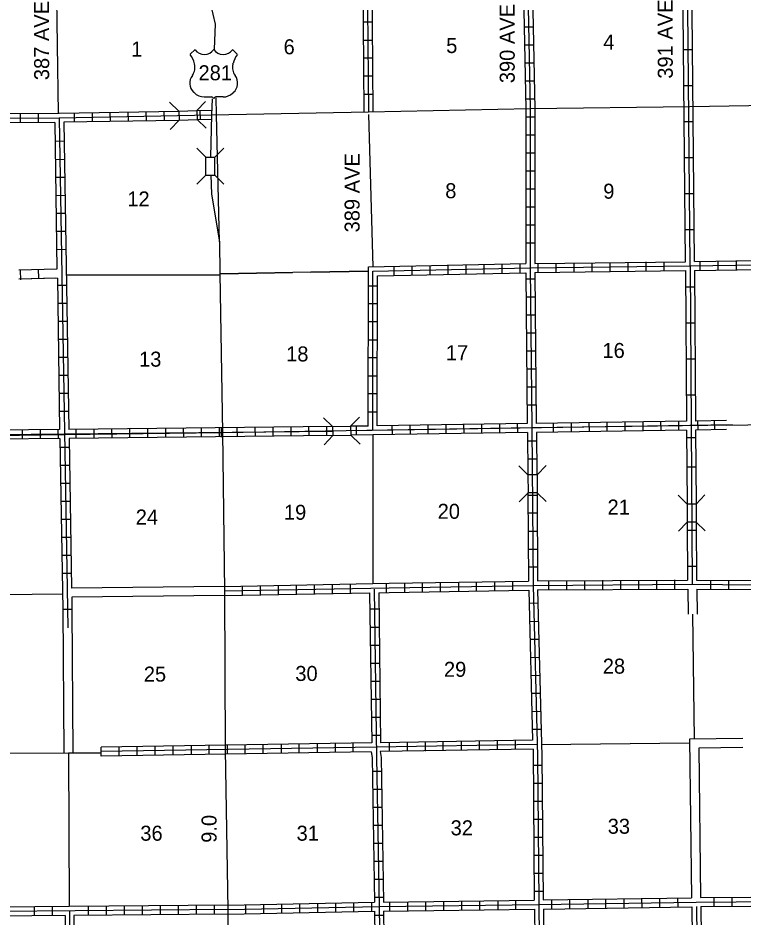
# Model space of a CAD drawing. Extents: x 1525239 to 1905682, y 15801625 to 16294365.
# Drawn here: x 1777455 to 1801610, y 16024594 to 16054546 of the extents above; entities that cross this region are included whole.
import ezdxf

# ---------------------------------------------------------------- set-up
doc = ezdxf.new("R2010")
doc.units = 0
for name, color, linetype in [('L11', 7, 'Continuous'), ('L13', 7, 'Continuous'), ('L14', 7, 'Continuous'), ('L18', 7, 'Continuous'), ('L28', 7, 'Continuous'), ('L3', 7, 'Continuous'), ('L30', 7, 'Continuous'), ('L4', 7, 'Continuous'), ('L8', 7, 'Continuous'), ('L9', 7, 'Continuous')]:
    doc.layers.add(name, color=color, linetype=linetype)

msp = doc.modelspace()

# ---------------------------------------------------------------- linework, layer by layer
at = {"layer": 'L11'}
for points in [[(1784331, 16035609), (1779240, 16035551)], [(1784335, 16035309), (1779245, 16035251)], [(1799768, 16035521), (1799778, 16034684)], [(1800068, 16035521), (1800078, 16034688)], [(1778955, 16034834), (1778987, 16030062)], [(1779252, 16034834), (1779287, 16030063)], [(1801609, 16030542), (1799830, 16030516)], [(1799830, 16030516), (1799895, 16025235)], [(1801609, 16030241), (1800137, 16030219)], [(1800137, 16030219), (1800196, 16025240)]]:
    msp.add_lwpolyline(points, dxfattribs=at)
at = {"layer": 'L13'}
for points in [[(1778807, 16051361), (1778744, 16055949)], [(1784071, 16051334), (1784055, 16051884)], [(1784171, 16047084), (1784071, 16051334)], [(1789129, 16051334), (1789272, 16046250)], [(1787210, 16046078), (1784200, 16046025)], [(1789127, 16046109), (1787210, 16046078)], [(1779087, 16045991), (1784182, 16045991)], [(1801057, 16040982), (1805322, 16041049)], [(1789272, 16040654), (1789272, 16035700)], [(1773857, 16035308), (1778955, 16035362)], [(1799928, 16034686), (1799980, 16030518)], [(1794889, 16030336), (1799831, 16030394)], [(1774834, 16030056), (1779137, 16030063)], [(1779137, 16030060), (1780227, 16030066)], [(1779137, 16030063), (1779163, 16024943)]]:
    msp.add_lwpolyline(points, dxfattribs=at)
at = {"layer": 'L18'}
for p, q in [((1782814, 16051445), (1782503, 16051736)), ((1783411, 16051461), (1783707, 16051767)), ((1782814, 16051445), (1783411, 16051461)), ((1782814, 16051445), (1782820, 16051144)), ((1783411, 16051461), (1783421, 16051160)), ((1782820, 16051144), (1782529, 16050833)), ((1782820, 16051144), (1783421, 16051160)), ((1783421, 16051160), (1783728, 16050870)), ((1783712, 16049909), (1783411, 16050210)), ((1784013, 16049909), (1784314, 16050210)), ((1783712, 16049909), (1784013, 16049909)), ((1783712, 16049312), (1783712, 16049909)), ((1784013, 16049312), (1784013, 16049909)), ((1783712, 16049312), (1783411, 16049011)), ((1783712, 16049312), (1784013, 16049312)), ((1784013, 16049312), (1784314, 16049011)), ((1788538, 16040943), (1788828, 16041250)), ((1787936, 16040933), (1787635, 16041228)), ((1787936, 16040933), (1788538, 16040943)), ((1788538, 16040943), (1788548, 16040642)), ((1787946, 16040637), (1787656, 16040326)), ((1787936, 16040933), (1787946, 16040637)), ((1787946, 16040637), (1788548, 16040642)), ((1788548, 16040642), (1788854, 16040352)), ((1794446, 16039328), (1794145, 16039629)), ((1794747, 16039328), (1795048, 16039634)), ((1794747, 16039328), (1794446, 16039328)), ((1794446, 16039328), (1794456, 16038726)), ((1794747, 16039328), (1794752, 16038726)), ((1794456, 16038726), (1794155, 16038425)), ((1794752, 16038726), (1794456, 16038726)), ((1794752, 16038726), (1795053, 16038435)), ((1799747, 16038351), (1799446, 16038652)), ((1800048, 16038351), (1800343, 16038662)), ((1800048, 16038351), (1799747, 16038351)), ((1799747, 16038351), (1799752, 16037749)), ((1800048, 16038351), (1800053, 16037749)), ((1799752, 16037749), (1799456, 16037453)), ((1800053, 16037749), (1799752, 16037749)), ((1800053, 16037749), (1800354, 16037458))]:
    msp.add_line(p, q, dxfattribs=at)
at = {"layer": 'L3'}
for p, q in [((1783189, 16053336), (1783353, 16053494)), ((1784763, 16053336), (1784604, 16053494)), ((1783337, 16053019), (1783337, 16053019)), ((1784615, 16053008), (1784615, 16053024)), ((1783263, 16052628), (1783268, 16052633)), ((1784689, 16052628), (1784689, 16052628)), ((1783321, 16052058), (1783305, 16052068)), ((1784604, 16052042), (1784631, 16052058)), ((1783664, 16051921), (1783902, 16051921)), ((1784287, 16051921), (1784044, 16051921))]:
    msp.add_line(p, q, dxfattribs=at)
for points in [[(1783311, 16056044), (1783786, 16055353), (1784023, 16054344), (1783986, 16053510)], [(1783923, 16051852), (1783897, 16051308), (1783865, 16049919)], [(1783881, 16049317), (1783902, 16048679), (1784171, 16047084), (1784182, 16046028), (1784272, 16040737), (1784335, 16035457)], [(1784335, 16035457), (1784361, 16030167), (1784446, 16024844), (1784430, 16019533), (1784493, 16014237)]]:
    msp.add_lwpolyline(points, dxfattribs=at)
for centre, radius, start, end in [((1782587, 16052855), 765, 12.2898, 38.4098), ((1783662, 16053709), 380, 215.686, 325.8082), ((1784291, 16053709), 380, 214.1946, 324.6568), ((1785365, 16052855), 765, 141.5922, 166.936), ((1782890, 16052897), 461, 326.0856, 14.9122), ((1785063, 16052897), 461, 166.7494, 215.1852), ((1783590, 16052374), 413, 141.5649, 226.8935), ((1784362, 16052374), 413, 310.3399, 38.2937), ((1783662, 16052388), 472, 224.024, 270.001), ((1784290, 16052388), 472, 270.0011, 311.99), ((1783899, 16051837), 78.7, 10.3708, 90.0011), ((1784054, 16051837), 78.7, 90.0011, 169.6315)]:
    msp.add_arc(centre, radius, start, end, dxfattribs=at)
at = {"layer": 'L4'}
for p, q in [((1801252, 16040986), (1788543, 16040793)), ((1746585, 16040344), (1787941, 16040785))]:
    msp.add_line(p, q, dxfattribs=at)
msp.add_lwpolyline([(1805069, 16051678), (1799836, 16051583), (1794520, 16051524), (1789129, 16051403), (1783897, 16051308)], dxfattribs=at)
at = {"layer": 'L8'}
for p, q in [((1789256, 16054402), (1788955, 16054402)), ((1794620, 16054244), (1794319, 16054244)), ((1789256, 16053800), (1788955, 16053800)), ((1794631, 16053642), (1794330, 16053642)), ((1789261, 16053204), (1788960, 16053204)), ((1794646, 16053045), (1794345, 16053045)), ((1789272, 16052602), (1788971, 16052602)), ((1794652, 16052443), (1794356, 16052443)), ((1789272, 16052000), (1788971, 16052000)), ((1794662, 16051841), (1794361, 16051841)), ((1781737, 16051118), (1781727, 16051419)), ((1782339, 16051128), (1782329, 16051424)), ((1783538, 16051150), (1783527, 16051451)), ((1777540, 16051049), (1777540, 16051350)), ((1778136, 16051049), (1778136, 16051350)), ((1779340, 16051070), (1779340, 16051366)), ((1779937, 16051086), (1779937, 16051387)), ((1780539, 16051092), (1780528, 16051392)), ((1781135, 16051102), (1781130, 16051403)), ((1794673, 16051245), (1794372, 16051245)), ((1794673, 16050643), (1794372, 16050643)), ((1778997, 16050437), (1778696, 16050426)), ((1794673, 16050041), (1794372, 16050041)), ((1779002, 16049835), (1778707, 16049824)), ((1794673, 16049444), (1794372, 16049444)), ((1779013, 16049233), (1778712, 16049228)), ((1794673, 16048842), (1794372, 16048842)), ((1779023, 16048636), (1778722, 16048626)), ((1794673, 16048246), (1794372, 16048246)), ((1779029, 16048034), (1778728, 16048029)), ((1794673, 16047644), (1794372, 16047644)), ((1779044, 16047432), (1778744, 16047427)), ((1794673, 16047042), (1794372, 16047042)), ((1779055, 16046836), (1778754, 16046825)), ((1792387, 16046028), (1792387, 16046329)), ((1792989, 16046033), (1792989, 16046334)), ((1793585, 16046049), (1793585, 16046350)), ((1794187, 16046060), (1794187, 16046361)), ((1794789, 16046070), (1794789, 16046366)), ((1795386, 16046075), (1795386, 16046376)), ((1795987, 16046086), (1795987, 16046387)), ((1796589, 16046091), (1796589, 16046392)), ((1797186, 16046102), (1797186, 16046403)), ((1797788, 16046112), (1797788, 16046408)), ((1798385, 16046118), (1798385, 16046419)), ((1798986, 16046128), (1798986, 16046424)), ((1800185, 16046144), (1800185, 16046445)), ((1800787, 16046149), (1800787, 16046450)), ((1801389, 16046160), (1801389, 16046461)), ((1777529, 16046128), (1777540, 16045827)), ((1778131, 16046176), (1778136, 16045875)), ((1789990, 16045975), (1789990, 16046276)), ((1790586, 16045986), (1790586, 16046287)), ((1791188, 16046002), (1791188, 16046303)), ((1791785, 16046012), (1791785, 16046308)), ((1794673, 16045843), (1794372, 16045843)), ((1779071, 16045637), (1778770, 16045637)), ((1789430, 16045616), (1789129, 16045616)), ((1794678, 16045241), (1794377, 16045241)), ((1779081, 16045035), (1778780, 16045035)), ((1789430, 16045019), (1789129, 16045019)), ((1794689, 16044645), (1794388, 16044645)), ((1779097, 16044433), (1778796, 16044433)), ((1789430, 16044418), (1789129, 16044418)), ((1794694, 16044043), (1794393, 16044043)), ((1779103, 16043837), (1778807, 16043837)), ((1789430, 16043816), (1789129, 16043816)), ((1794704, 16043441), (1794404, 16043441)), ((1779113, 16043235), (1778812, 16043235)), ((1789419, 16043219), (1789118, 16043219)), ((1794704, 16042844), (1794404, 16042844)), ((1779118, 16042633), (1778823, 16042633)), ((1789419, 16042617), (1789118, 16042617)), ((1794710, 16042242), (1794414, 16042242)), ((1779129, 16042036), (1778828, 16042036)), ((1789419, 16042020), (1789118, 16042020)), ((1794720, 16041646), (1794419, 16041646)), ((1779145, 16041434), (1778844, 16041434)), ((1789419, 16041418), (1789118, 16041418)), ((1787939, 16040935), (1779144, 16040841)), ((1789118, 16040952), (1788541, 16040943)), ((1788722, 16040945), (1788727, 16040646)), ((1794419, 16041032), (1789419, 16040956)), ((1789915, 16040963), (1789920, 16040664)), ((1790512, 16040972), (1790516, 16040674)), ((1791108, 16040981), (1791113, 16040683)), ((1791705, 16040990), (1791709, 16040692)), ((1792301, 16040999), (1792306, 16040701)), ((1792898, 16041008), (1792902, 16040710)), ((1793494, 16041017), (1793499, 16040719)), ((1794091, 16041026), (1794095, 16040728)), ((1799731, 16041112), (1794720, 16041036)), ((1795284, 16041044), (1795289, 16040746)), ((1795881, 16041053), (1795885, 16040755)), ((1796477, 16041062), (1796482, 16040764)), ((1797074, 16041071), (1797078, 16040773)), ((1797670, 16041080), (1797675, 16040782)), ((1798267, 16041089), (1798271, 16040791)), ((1798863, 16041098), (1798868, 16040800)), ((1799460, 16041108), (1799464, 16040809)), ((1801057, 16041133), (1800027, 16041117)), ((1800098, 16041117), (1800102, 16040818)), ((1800653, 16041126), (1800657, 16040827)), ((1778843, 16040838), (1768595, 16040729)), ((1777607, 16040526), (1777604, 16040824)), ((1778204, 16040532), (1778201, 16040830)), ((1778801, 16040538), (1778797, 16040837)), ((1779397, 16040545), (1779394, 16040843)), ((1779994, 16040551), (1779990, 16040849)), ((1780590, 16040557), (1780587, 16040856)), ((1781187, 16040564), (1781184, 16040862)), ((1781783, 16040570), (1781780, 16040868)), ((1782380, 16040576), (1782377, 16040875)), ((1782976, 16040583), (1782973, 16040881)), ((1783573, 16040589), (1783570, 16040887)), ((1784170, 16040596), (1784166, 16040894)), ((1784240, 16040584), (1784240, 16040885)), ((1784272, 16040584), (1784272, 16040885)), ((1784766, 16040602), (1784763, 16040900)), ((1785363, 16040608), (1785360, 16040907)), ((1785959, 16040615), (1785956, 16040913)), ((1786556, 16040621), (1786553, 16040919)), ((1787152, 16040627), (1787149, 16040926)), ((1787749, 16040634), (1787746, 16040932)), ((1794430, 16040732), (1788545, 16040643)), ((1799731, 16040812), (1794731, 16040737)), ((1801057, 16040833), (1800027, 16040817)), ((1778854, 16040538), (1773944, 16040486)), ((1787943, 16040635), (1779155, 16040541)), ((1794731, 16040442), (1794430, 16040442)), ((1779161, 16040236), (1778865, 16040236)), ((1794736, 16039845), (1794435, 16039845)), ((1779171, 16039634), (1778870, 16039634)), ((1779182, 16039037), (1778881, 16039037)), ((1794747, 16038641), (1794446, 16038641)), ((1779198, 16038435), (1778897, 16038435)), ((1794752, 16038045), (1794456, 16038045)), ((1779203, 16037833), (1778902, 16037833)), ((1794752, 16037443), (1794456, 16037443)), ((1779213, 16037237), (1778912, 16037237)), ((1794763, 16036841), (1794462, 16036841)), ((1779219, 16036635), (1778923, 16036635)), ((1794763, 16036244), (1794462, 16036244)), ((1779229, 16036033), (1778928, 16036033)), ((1784937, 16035320), (1784937, 16035616)), ((1785539, 16035336), (1785539, 16035637)), ((1786135, 16035341), (1786135, 16035642)), ((1786737, 16035352), (1786737, 16035653)), ((1787339, 16035368), (1787339, 16035669)), ((1787936, 16035378), (1787936, 16035679)), ((1788538, 16035383), (1788538, 16035684)), ((1789736, 16035410), (1789736, 16035711)), ((1790338, 16035420), (1790338, 16035716)), ((1790935, 16035426), (1790935, 16035727)), ((1791537, 16035441), (1791537, 16035742)), ((1792138, 16035452), (1792138, 16035753)), ((1792735, 16035457), (1792735, 16035758)), ((1793337, 16035468), (1793337, 16035769)), ((1793939, 16035484), (1793939, 16035785)), ((1795137, 16035494), (1795137, 16035795)), ((1795739, 16035500), (1795739, 16035800)), ((1796336, 16035500), (1796336, 16035800)), ((1796938, 16035510), (1796938, 16035811)), ((1797534, 16035510), (1797534, 16035811)), ((1798136, 16035521), (1798136, 16035816)), ((1798738, 16035521), (1798738, 16035816)), ((1799335, 16035526), (1799335, 16035827)), ((1800539, 16035521), (1800539, 16035816)), ((1801135, 16035521), (1801135, 16035816)), ((1794789, 16035045), (1794488, 16035035)), ((1779256, 16034834), (1778955, 16034834)), ((1789477, 16034845), (1789176, 16034845)), ((1794805, 16034444), (1794504, 16034433)), ((1789488, 16034243), (1789187, 16034243)), ((1794810, 16033842), (1794514, 16033836)), ((1789493, 16033641), (1789198, 16033641)), ((1794831, 16033245), (1794530, 16033234)), ((1789504, 16033044), (1789203, 16033044)), ((1794847, 16032643), (1794546, 16032632)), ((1789514, 16032442), (1789213, 16032442)), ((1794863, 16032041), (1794562, 16032036)), ((1789530, 16031840), (1789229, 16031840)), ((1794879, 16031444), (1794578, 16031434)), ((1789536, 16031244), (1789240, 16031244)), ((1794889, 16030843), (1794588, 16030837)), ((1789546, 16030642), (1789245, 16030642)), ((1792830, 16030151), (1792830, 16030452)), ((1793427, 16030167), (1793427, 16030468)), ((1794029, 16030177), (1794029, 16030478)), ((1780227, 16029950), (1780227, 16030251)), ((1780829, 16029961), (1780829, 16030262)), ((1781431, 16029966), (1781431, 16030267)), ((1782028, 16029987), (1782028, 16030283)), ((1782629, 16029992), (1782629, 16030293)), ((1783231, 16030003), (1783231, 16030304)), ((1783828, 16030008), (1783828, 16030309)), ((1784430, 16030019), (1784430, 16030320)), ((1785027, 16030024), (1785027, 16030325)), ((1785628, 16030045), (1785628, 16030341)), ((1786230, 16030051), (1786230, 16030352)), ((1786827, 16030061), (1786827, 16030362)), ((1787429, 16030066), (1787429, 16030367)), ((1788031, 16030077), (1788031, 16030378)), ((1788627, 16030093), (1788627, 16030394)), ((1789831, 16030109), (1789831, 16030410)), ((1790428, 16030119), (1790428, 16030420)), ((1791030, 16030124), (1791030, 16030425)), ((1791626, 16030135), (1791626, 16030436)), ((1792228, 16030146), (1792228, 16030441)), ((1794910, 16029644), (1794615, 16029644)), ((1789562, 16029443), (1789261, 16029443)), ((1794921, 16029042), (1794620, 16029042)), ((1789572, 16028841), (1789272, 16028841)), ((1794926, 16028445), (1794631, 16028445)), ((1789578, 16028245), (1789277, 16028245)), ((1794926, 16027843), (1794631, 16027843)), ((1789594, 16027643), (1789298, 16027643)), ((1794937, 16027242), (1794636, 16027242)), ((1789604, 16027041), (1789303, 16027041)), ((1794947, 16026645), (1794646, 16026645)), ((1789615, 16026444), (1789314, 16026444)), ((1794953, 16026043), (1794652, 16026043)), ((1789620, 16025842), (1789319, 16025842)), ((1794953, 16025441), (1794652, 16025441)), ((1788047, 16024770), (1788047, 16025066)), ((1788643, 16024776), (1788643, 16025077)), ((1789245, 16024786), (1789245, 16025087)), ((1789631, 16025240), (1789330, 16025240)), ((1789847, 16024802), (1789847, 16025103)), ((1790444, 16024802), (1790444, 16025103)), ((1791046, 16024807), (1791046, 16025108)), ((1791647, 16024818), (1791647, 16025119)), ((1792244, 16024829), (1792244, 16025124)), ((1792846, 16024834), (1792846, 16025135)), ((1793448, 16024844), (1793448, 16025145)), ((1794045, 16024850), (1794045, 16025151)), ((1795243, 16024866), (1795243, 16025166)), ((1795845, 16024876), (1795845, 16025177)), ((1796447, 16024887), (1796447, 16025182)), ((1797043, 16024892), (1797043, 16025193)), ((1797645, 16024902), (1797645, 16025203)), ((1798247, 16024918), (1798237, 16025219)), ((1798844, 16024929), (1798839, 16025225)), ((1799446, 16024934), (1799435, 16025235)), ((1800644, 16024950), (1800644, 16025251)), ((1801246, 16024950), (1801246, 16025251)), ((1778004, 16024633), (1778004, 16024934)), ((1778606, 16024644), (1778606, 16024945)), ((1779805, 16024649), (1779805, 16024950)), ((1780407, 16024660), (1780407, 16024961)), ((1781003, 16024660), (1781003, 16024961)), ((1781605, 16024670), (1781605, 16024966)), ((1782202, 16024675), (1782202, 16024976)), ((1782804, 16024675), (1782804, 16024976)), ((1783406, 16024686), (1783406, 16024987)), ((1784002, 16024691), (1784002, 16024992)), ((1785048, 16024702), (1785048, 16025003)), ((1785644, 16024718), (1785644, 16025019)), ((1786246, 16024728), (1786246, 16025024)), ((1786848, 16024744), (1786848, 16025045)), ((1787445, 16024749), (1787445, 16025050)), ((1789646, 16024644), (1789345, 16024644))]:
    msp.add_line(p, q, dxfattribs=at)
for points in [[(1789087, 16056034), (1789129, 16051403)], [(1794435, 16056050), (1794520, 16051524), (1794520, 16046218), (1794578, 16040901), (1794620, 16035642)], [(1788939, 16055886), (1788981, 16051403)], [(1789240, 16055886), (1789277, 16051403)], [(1794287, 16055902), (1794372, 16051524), (1794372, 16046361)], [(1794588, 16055902), (1794673, 16051524), (1794673, 16046366)], [(1782814, 16051435), (1778828, 16051361), (1773707, 16051329)], [(1783897, 16051461), (1783437, 16051451)], [(1783897, 16051308), (1778828, 16051208), (1773564, 16051176), (1763105, 16051092), (1757878, 16051028), (1752941, 16051044)], [(1778828, 16051208), (1779113, 16034232)], [(1782814, 16051134), (1778981, 16051070)], [(1783897, 16051160), (1783421, 16051150)], [(1778680, 16051060), (1773712, 16051028)], [(1778680, 16051060), (1778754, 16046176)], [(1778981, 16051070), (1779144, 16040841)], [(1789130, 16046260), (1794372, 16046361)], [(1789272, 16040817), (1789277, 16046112), (1794520, 16046218), (1799847, 16046287), (1805127, 16046361)], [(1794673, 16046366), (1799689, 16046424)], [(1799990, 16046435), (1804979, 16046508)], [(1778754, 16046176), (1777482, 16046144)], [(1784200, 16046026), (1786597, 16046068)], [(1787199, 16046079), (1789131, 16046110)], [(1789118, 16040952), (1789130, 16046260)], [(1789419, 16040956), (1789430, 16045959), (1794372, 16046060)], [(1794372, 16046060), (1794419, 16041032)], [(1794673, 16046070), (1799694, 16046128)], [(1794673, 16046070), (1794720, 16041036)], [(1799847, 16046287), (1799921, 16035679)], [(1799995, 16046134), (1804979, 16046207)], [(1778712, 16045875), (1777482, 16045843)], [(1778770, 16045875), (1777482, 16045843)], [(1778770, 16045875), (1778843, 16040838)], [(1784272, 16040737), (1794578, 16040901), (1801273, 16040991)], [(1753036, 16040452), (1758078, 16040484), (1764044, 16040537), (1773796, 16040595), (1778986, 16040669), (1784272, 16040737)], [(1794430, 16040732), (1794446, 16039317)], [(1794731, 16040737), (1794736, 16039328)], [(1778854, 16040538), (1778955, 16034834)], [(1779155, 16040541), (1779240, 16035551)], [(1794446, 16038736), (1794462, 16035785)], [(1794747, 16038736), (1794763, 16035795)], [(1784335, 16035610), (1789821, 16035711), (1794462, 16035785)], [(1784335, 16035457), (1789821, 16035558), (1794620, 16035642), (1799921, 16035679), (1802952, 16035653), (1803701, 16035294), (1804134, 16034966), (1805238, 16034924)], [(1794620, 16035642), (1794763, 16029950), (1794821, 16023878), (1794810, 16019617), (1794836, 16014369), (1794889, 16009242)], [(1794763, 16035795), (1799763, 16035816)], [(1800064, 16035816), (1802989, 16035800), (1803781, 16035420), (1804187, 16035119), (1805095, 16035082)], [(1779245, 16035251), (1779252, 16034834)], [(1784335, 16035309), (1789171, 16035394)], [(1789171, 16035394), (1789240, 16030394)], [(1789319, 16035521), (1789404, 16029903), (1789488, 16024945), (1789562, 16019575), (1789594, 16009041)], [(1789472, 16035399), (1789821, 16035410), (1794472, 16035484)], [(1789472, 16035399), (1789536, 16030399)], [(1794472, 16035484), (1794594, 16030483)], [(1794763, 16035494), (1799768, 16035521)], [(1794763, 16035494), (1794910, 16029950), (1794953, 16025161)], [(1800068, 16035521), (1802920, 16035500), (1803627, 16035167), (1804087, 16034818), (1805106, 16034787)], [(1794594, 16030483), (1789536, 16030399)], [(1789240, 16030394), (1780227, 16030251)], [(1794747, 16030336), (1789388, 16030251), (1780227, 16030103)], [(1794615, 16030183), (1789520, 16030103)], [(1794615, 16030183), (1794652, 16025151)], [(1789219, 16030093), (1780227, 16029950)], [(1789219, 16030093), (1789256, 16029903), (1789330, 16025087)], [(1789520, 16030103), (1789557, 16029903), (1789631, 16025093)], [(1784446, 16024844), (1789488, 16024945), (1794805, 16025008), (1800053, 16025093), (1805365, 16025135), (1810629, 16025219), (1815935, 16025293)], [(1784446, 16024992), (1789330, 16025087)], [(1789631, 16025093), (1794652, 16025151)], [(1794953, 16025161), (1799895, 16025235)], [(1800196, 16025240), (1805211, 16025277)], [(1779163, 16024946), (1774582, 16024900)], [(1784446, 16024844), (1776806, 16024776)], [(1784446, 16024992), (1779163, 16024943)], [(1779171, 16024802), (1779203, 16019417), (1779256, 16014136), (1779272, 16008867), (1779298, 16003561), (1779314, 15998444)], [(1784446, 16024691), (1789335, 16024786)], [(1789335, 16024786), (1789404, 16019717)], [(1789636, 16024792), (1794662, 16024850)], [(1789636, 16024792), (1789704, 16019728)], [(1794662, 16024850), (1794673, 16023878), (1794662, 16019760)], [(1794963, 16024860), (1799905, 16024934)], [(1794963, 16024860), (1794968, 16023878), (1794963, 16019770)], [(1800206, 16024945), (1805211, 16024976)], [(1779023, 16024644), (1774587, 16024599)], [(1779023, 16024644), (1779044, 16019559)], [(1784446, 16024691), (1779319, 16024644)], [(1779319, 16024644), (1779345, 16019570)]]:
    msp.add_lwpolyline(points, dxfattribs=at)
at = {"layer": 'L9'}
for p, q in [((1799937, 16053483), (1799636, 16053483)), ((1799947, 16052285), (1799646, 16052285)), ((1799953, 16051086), (1799652, 16051086)), ((1799963, 16049882), (1799662, 16049882)), ((1799979, 16048684), (1799678, 16048684)), ((1799990, 16047485), (1799689, 16047485)), ((1799995, 16045575), (1799694, 16045575)), ((1800005, 16044376), (1799705, 16044376)), ((1800014, 16043178), (1799716, 16043178)), ((1800021, 16041979), (1799725, 16041979)), ((1800026, 16040559), (1799729, 16040559)), ((1800040, 16039579), (1799742, 16039579)), ((1800053, 16037474), (1799752, 16037474)), ((1800064, 16036276), (1799763, 16036276))]:
    msp.add_line(p, q, dxfattribs=at)
for points in [[(1799689, 16046424), (1799609, 16055949)], [(1799847, 16046287), (1799763, 16056102)], [(1799990, 16046435), (1799910, 16055949)], [(1799694, 16046128), (1799731, 16041112)], [(1799995, 16046134), (1800027, 16041117)], [(1799731, 16040812), (1799752, 16038351)], [(1800027, 16040817), (1800053, 16038361)], [(1799752, 16037733), (1799763, 16035816)], [(1800053, 16037749), (1800064, 16035816)], [(1799905, 16024934), (1799963, 16019902)], [(1800056, 16024943), (1800114, 16019885)], [(1800206, 16024945), (1800264, 16019886)]]:
    msp.add_lwpolyline(points, dxfattribs=at)

# ---------------------------------------------------------------- texts
at = {"layer": 'L14'}
for s, p in [('6', (1786304, 16053336)), ('5', (1791721, 16053378)), ('4', (1796954, 16053494)), ('1', (1781230, 16053262)), ('8', (1791690, 16048541)), ('9', (1796954, 16048525)), ('12', (1781098, 16048267)), ('17', (1791711, 16043145)), ('16', (1796927, 16043219)), ('13', (1781489, 16042929)), ('18', (1786389, 16043103)), ('19', (1786315, 16037828)), ('20', (1791436, 16037860)), ('21', (1797096, 16038002)), ('24', (1781378, 16037670)), ('28', (1796938, 16032701)), ('25', (1781647, 16032437)), ('30', (1786695, 16032458)), ('29', (1791647, 16032596)), ('32', (1791869, 16027315)), ('33', (1797102, 16027368)), ('36', (1781531, 16027136)), ('31', (1786737, 16027136))]:
    msp.add_text(s, height=500, rotation=360, dxfattribs=at).set_placement(p)
at = {"layer": 'L28'}
msp.add_text('9.0', height=500, rotation=90, dxfattribs=at).set_placement((1784071, 16027067))
at = {"layer": 'L3'}
msp.add_text('281', height=500, rotation=360, dxfattribs=at).set_placement((1783469, 16052470))
at = {"layer": 'L30'}
for s, p in [('387 AVE', (1778494, 16052474)), ('391 AVE', (1799270, 16052523)), ('390 AVE', (1794004, 16052374)), ('389 AVE', (1788837, 16047403))]:
    msp.add_text(s, height=500, rotation=90, dxfattribs=at).set_placement(p)

doc.saveas('drawing.dxf')
